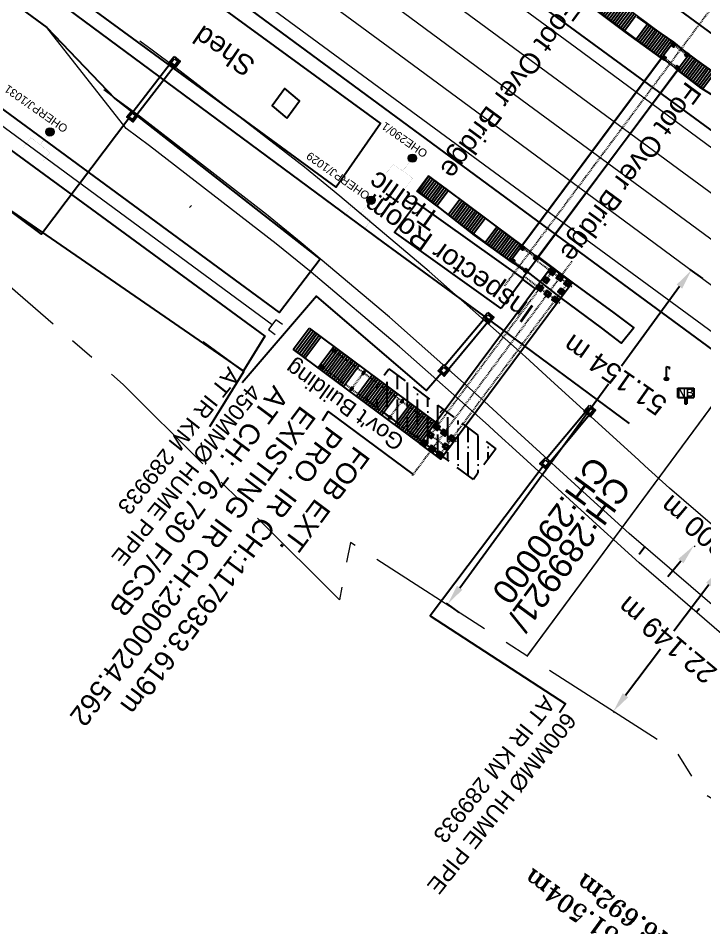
# Model space of a CAD drawing. Header units: metres. Extents: x 646303 to 662875, y 3366650 to 3378730.
# Drawn here: x 652823.1 to 652908, y 3373723.3 to 3373836 of the extents above; entities that cross this region are included whole.
import ezdxf
from ezdxf.enums import TextEntityAlignment as Align

# ---------------------------------------------------------------- set-up
doc = ezdxf.new("R2010")
doc.units = ezdxf.units.M
doc.header["$MEASUREMENT"] = 0
doc.header["$PDMODE"] = 3
doc.header["$PDSIZE"] = 0.5
for name, pattern in [('CENTER', [50.8, 31.75, -6.35, 6.35, -6.35]), ('DASHED', [0.75, 0.5, -0.25]), ('PHANTOM2', [1.25, 0.625, -0.125, 0.125, -0.125, 0.125, -0.125])]:
    doc.linetypes.add(name, pattern=pattern)
for name, color, linetype in [('AA_P_CEN_0.05', 2, 'CENTER'), ('AA_P_CON_0.30', 1, 'Continuous'), ('BASE PLATE', 1, 'Continuous'), ('col', 7, 'Continuous'), ('Dimension', 10, 'Continuous'), ('GOVT_BUILDING', 251, 'Continuous'), ('LAMP_POST', 7, 'Continuous'), ('LINK LINE', 190, 'Continuous'), ('MATCH LINE', 7, 'Continuous'), ('NAME_BOARD', 251, 'Continuous'), ('PLATFORM', 7, 'Continuous'), ('SHED', 252, 'Continuous'), ('STEPS', 7, 'Continuous'), ('TBM_PILLAR', 251, 'Continuous'), ('TOPO_TEXT', 251, 'Continuous')]:
    doc.layers.add(name, color=color, linetype=linetype)
for name, color, linetype, lineweight in [('AA_P_CON_0.25', 1, 'Continuous', 25), ('Existing Chainage', 7, 'Continuous', 0), ('Existing IR Track', 143, 'Continuous', 0), ('Existing Railway Boundary', 7, 'CENTER', 0), ('OHE MAST', 8, 'Continuous', 0), ('OHE MAST TEXT', 8, 'Continuous', 0), ('PROPOSED DFCC TOE SLOPES - Cut & Connection', 239, 'Continuous', 0), ("RAJPURA STN. SRJ's", 251, 'Continuous', 0), ('STEEL', 5, 'Continuous', 25)]:
    doc.layers.add(name, color=color, linetype=linetype, lineweight=lineweight)
doc.styles.add('NB', font='swissbo.ttf', dxfattribs={"height": 1.5})
doc.styles.add('ROMANT', font='romant__.ttf')
doc.styles.get("Standard").update_dxf_attribs({"font": 'arial.ttf'})
doc.styles.add('Style-Arial', font='arial.ttf')
doc.dimstyles.new('DIM', dxfattribs={"dimtxt": 2.5, "dimasz": 2.5, "dimexe": 0.18, "dimexo": 0.0625, "dimgap": 0.09, "dimtad": 0, "dimtih": 1, "dimtoh": 1, "dimdec": 3, "dimzin": 0, "dimdsep": 46, "dimtxsty": 'Standard', "dimcen": 0.09, "dimadec": 0, "dimazin": 0, "dimtfac": 1, "dimtdec": 3, "dimtofl": 0, "dimtmove": 0, "dimatfit": 3, "dimfxl": 1, "dimtolj": 1, "dimtzin": 0, "dimarcsym": 0})

# ---------------------------------------------------------------- blocks, each defined once
blk = doc.blocks.new('LP')
for points in [[(0, 0), (0, 1.5)], [(0.25, 1.35), (0.44, 1.35)]]:
    blk.add_lwpolyline(points)
for centre, radius, start, end in [((0.07, 0.99), 0.519, 57.6425, 97.3165), ((0.34, 1.33), 0.094, 11.7012, 168.0476)]:
    blk.add_arc(centre, radius, start, end)
blk.add_ellipse((0.35, 1.36), major_axis=(0.0017, 0.0438), ratio=0.461056, start_param=1.74022, end_param=4.575836)
at = {"extrusion": (0, 0, -1)}
blk.add_ellipse((0, 0.01), major_axis=(0.308, 0), ratio=0.400495, dxfattribs=at)
blk = doc.blocks.new('NB')
for p, q in [((-0.98, 0.82), (-0.98, 1.98)), ((-0.98, 1.98), (0.98, 1.98)), ((0.98, 1.98), (0.98, 0.82)), ((-0.98, 0.82), (0.98, 0.82)), ((-0.13, 0.82), (-0.13, 0)), ((-0.13, 0), (0.13, 0)), ((0.13, 0.82), (0.13, 0))]:
    blk.add_line(p, q)
at = {"style": 'NB', "width": 1.025371}
blk.add_text('NB', height=0.988, dxfattribs=at).set_placement((0, 1.4), align=Align.MIDDLE)
blk = doc.blocks.new('OHE MAST')
h = blk.add_hatch(color=256)
edge = h.paths.add_edge_path()
edge.add_arc((0, 0), 0.514, 0, 360)
at = {"const_width": 0.01, "flags": 128}
for points in [[(1.5, 3.5), (1.5, 2), (-1.5, 2), (-1.5, 3.5)], [(0, 2), (0, 0)]]:
    blk.add_lwpolyline(points, dxfattribs=at)
blk.add_circle((0, 0), 0.514)
blk = doc.blocks.new('*D7247')
at = {"layer": 'Defpoints', "color": 0, "transparency": 16777216}
for p in [(652910.04, 3373767.8), (652910.04, 3373767.8), (652896.72, 3373750.1)]:
    blk.add_point(p, dxfattribs=at)
at = {"layer": 'Dimension', "color": 0, "lineweight": -2, "transparency": 16777216}
for p, q in [((652910.09, 3373767.76), (652910.18, 3373767.69)), ((652908.54, 3373765.8), (652904.2, 3373760.05)), ((652898.22, 3373752.1), (652902.56, 3373757.86)), ((652896.77, 3373750.07), (652896.86, 3373750))]:
    blk.add_line(p, q, dxfattribs=at)
at = {"layer": 'Dimension', "color": 0, "transparency": 16777216}
for points in [[(652908.2, 3373766.05), (652908.87, 3373765.55), (652910.04, 3373767.8)], [(652897.89, 3373752.35), (652898.56, 3373751.85), (652896.72, 3373750.1)]]:
    blk.add_solid(points, dxfattribs=at)
at = {"layer": 'Dimension', "color": 0, "lineweight": 0, "transparency": 16777216, "insert": (652903.38, 3373758.95), "char_height": 2.5, "attachment_point": 5, "rotation": 140}
blk.add_mtext('\\A1;22.149 m', dxfattribs=at)
blk = doc.blocks.new('*D7305')
at = {"layer": 'Defpoints', "color": 0, "linetype": 'ByBlock', "ltscale": 0.5, "transparency": 16777216}
for p in [(652907.84, 3373803.66), (652876.23, 3373763.4), (652877.7, 3373762.33)]:
    blk.add_point(p, dxfattribs=at)
at = {"layer": 'Existing Railway Boundary', "color": 0, "linetype": 'ByBlock', "lineweight": -2, "ltscale": 0.5, "transparency": 16777216}
for p, q in [((652907.79, 3373803.7), (652906.23, 3373804.84)), ((652904.9, 3373802.71), (652897.73, 3373792.87)), ((652877.71, 3373765.42), (652896.12, 3373790.67)), ((652877.65, 3373762.37), (652876.09, 3373763.51))]:
    blk.add_line(p, q, dxfattribs=at)
at = {"layer": 'Existing Railway Boundary', "color": 0, "linetype": 'ByBlock', "ltscale": 0.5, "transparency": 16777216}
for points in [[(652904.56, 3373802.96), (652905.24, 3373802.47), (652906.37, 3373804.73)], [(652877.37, 3373765.67), (652878.04, 3373765.17), (652876.23, 3373763.4)]]:
    blk.add_solid(points, dxfattribs=at)
at = {"layer": 'Existing Railway Boundary', "color": 0, "linetype": 'ByBlock', "ltscale": 0.5, "transparency": 16777216, "insert": (652896.92, 3373791.77), "char_height": 2.5, "attachment_point": 5, "rotation": 145}
blk.add_mtext('\\A1;51.154 m', dxfattribs=at)
blk = doc.blocks.new('*D7037')
at = {"layer": 'Defpoints', "color": 0, "transparency": 16777216}
for p in [(652909.12, 3373773.54), (652906.68, 3373770.63), (652906.68, 3373770.63)]:
    blk.add_point(p, dxfattribs=at)
at = {"layer": 'Dimension', "color": 0, "lineweight": -2, "transparency": 16777216}
for p, q in [((652910.73, 3373775.46), (652912.33, 3373777.37)), ((652909.17, 3373773.5), (652909.26, 3373773.42)), ((652906.73, 3373770.59), (652906.82, 3373770.51)), ((652905.08, 3373768.71), (652903.47, 3373766.79))]:
    blk.add_line(p, q, dxfattribs=at)
at = {"layer": 'Dimension', "color": 0, "transparency": 16777216}
for points in [[(652910.41, 3373775.72), (652911.05, 3373775.19), (652909.12, 3373773.54)], [(652904.76, 3373768.98), (652905.4, 3373768.44), (652906.68, 3373770.63)]]:
    blk.add_solid(points, dxfattribs=at)
at = {"layer": 'Dimension', "color": 0, "lineweight": 0, "transparency": 16777216, "insert": (652907.9, 3373772.08), "char_height": 2.5, "attachment_point": 5, "rotation": 140}
blk.add_mtext('\\A1;3.800 m', dxfattribs=at)
blk = doc.blocks.new('A$C90a0e196')
at = {"layer": 'BASE PLATE'}
blk.add_lwpolyline([(300, 325), (-300, 325), (-300, -325), (300, -325)], close=True, dxfattribs=at)
at = {"layer": 'col', "color": 1, "ltscale": 1.5}
for points in [[(131, 179, 0.3731188), (116, 191), (-116, 191, 0.3731188), (-131, 179), (-142, 106, -0.3731188), (-149, 100), (-150, 100), (-150, 200), (150, 200), (150, 100), (149, 100, -0.3731188), (142, 106)], [(131, -179, -0.3731188), (116, -191), (-116, -191, -0.3731188), (-131, -179), (-142, -106, 0.3731188), (-149, -100), (-150, -100), (-150, -200), (150, -200), (150, -100), (149, -100, 0.3731188), (142, -106)]]:
    blk.add_lwpolyline(points, format="xyb", close=True, dxfattribs=at)
blk = doc.blocks.new('DFJ')
for p, q in [((378735, 3127196), (381135, 3127196)), ((412484, 3127756), (410084, 3127756)), ((412484, 3127456), (410084, 3127456)), ((412484, 3127156), (410084, 3127156)), ((378736, 3126856), (381136, 3126856)), ((378736, 3126556), (381136, 3126556)), ((378737, 3126256), (381137, 3126256)), ((378737, 3125956), (381137, 3125956)), ((412483, 3126556), (410083, 3126556)), ((412483, 3126256), (410083, 3126256)), ((412483, 3125956), (410083, 3125956)), ((412484, 3126856), (410084, 3126856)), ((378738, 3125656), (381138, 3125656)), ((378738, 3125356), (381138, 3125356)), ((378739, 3125056), (381139, 3125056)), ((412482, 3125656), (410082, 3125656)), ((412482, 3125356), (410082, 3125356)), ((412482, 3125056), (410082, 3125056)), ((378739, 3124756), (381139, 3124756)), ((378740, 3124456), (381140, 3124456)), ((378740, 3124156), (381140, 3124156)), ((412481, 3124456), (410081, 3124456)), ((412481, 3124156), (410081, 3124156)), ((412482, 3124756), (410082, 3124756)), ((378735, 3122356), (381135, 3122356)), ((378736, 3122056), (381136, 3122056)), ((378736, 3121756), (381136, 3121756)), ((378737, 3121456), (381137, 3121456)), ((412479, 3122056), (410079, 3122056)), ((412479, 3121756), (410079, 3121756)), ((412479, 3121456), (410079, 3121456)), ((412480, 3122356), (410080, 3122356)), ((378737, 3121156), (381137, 3121156)), ((378738, 3120856), (381138, 3120856)), ((378738, 3120556), (381138, 3120556)), ((412478, 3120856), (410078, 3120856)), ((412478, 3120556), (410078, 3120556)), ((412479, 3121156), (410079, 3121156)), ((378739, 3120256), (381139, 3120256)), ((378739, 3119956), (381139, 3119956)), ((378740, 3119656), (381140, 3119656)), ((378740, 3119356), (381140, 3119356)), ((412477, 3119656), (410077, 3119656)), ((412477, 3119356), (410077, 3119356)), ((412478, 3120256), (410078, 3120256)), ((412478, 3119956), (410078, 3119956)), ((378741, 3119056), (381141, 3119056)), ((378741, 3118756), (381141, 3118756)), ((378742, 3118456), (381142, 3118456)), ((412476, 3118756), (410076, 3118756)), ((412476, 3118456), (410076, 3118456)), ((412477, 3119056), (410077, 3119056)), ((378727, 3116656), (381127, 3116656)), ((378727, 3116356), (381127, 3116356)), ((378728, 3116056), (381128, 3116056)), ((412474, 3116356), (410074, 3116356)), ((412474, 3116056), (410074, 3116056)), ((412475, 3116656), (410075, 3116656)), ((378728, 3115756), (381128, 3115756)), ((378729, 3115456), (381129, 3115456)), ((378729, 3115156), (381129, 3115156)), ((378730, 3114856), (381130, 3114856)), ((412473, 3115156), (410073, 3115156)), ((412473, 3114856), (410073, 3114856)), ((412474, 3115756), (410074, 3115756)), ((412474, 3115456), (410074, 3115456)), ((378730, 3114556), (381130, 3114556)), ((378731, 3114256), (381131, 3114256)), ((378731, 3113956), (381131, 3113956)), ((378732, 3113656), (381132, 3113656)), ((412472, 3113956), (410072, 3113956)), ((412472, 3113656), (410072, 3113656)), ((412473, 3114556), (410073, 3114556)), ((412473, 3114256), (410073, 3114256)), ((378732, 3113356), (381132, 3113356)), ((378733, 3113056), (381133, 3113056)), ((412471, 3112756), (378735, 3112756)), ((412472, 3113356), (410072, 3113356)), ((412472, 3113056), (410072, 3113056)), ((412470, 3110286), (378737, 3110286)), ((412470, 3109986), (410070, 3109986)), ((412470, 3109686), (410070, 3109686)), ((412470, 3109386), (410070, 3109386)), ((412470, 3109086), (410070, 3109086)), ((412470, 3108786), (410070, 3108786)), ((412470, 3108486), (410070, 3108486)), ((412470, 3108186), (410070, 3108186)), ((412470, 3107886), (410070, 3107886)), ((412470, 3107586), (410070, 3107586)), ((412470, 3107286), (410070, 3107286)), ((412470, 3106986), (410070, 3106986)), ((412470, 3106686), (410070, 3106686)), ((412470, 3106386), (410070, 3106386)), ((412470, 3104586), (410070, 3104586)), ((412470, 3104286), (410070, 3104286)), ((412470, 3103986), (410070, 3103986)), ((412470, 3103686), (410070, 3103686)), ((412470, 3103386), (410070, 3103386)), ((412470, 3103086), (410070, 3103086)), ((412470, 3102786), (410070, 3102786)), ((412470, 3102486), (410070, 3102486)), ((412470, 3102186), (410070, 3102186)), ((412470, 3101886), (410070, 3101886)), ((412470, 3101586), (410070, 3101586)), ((412470, 3101286), (410070, 3101286)), ((412470, 3100986), (410070, 3100986)), ((412470, 3100686), (410070, 3100686)), ((412471, 3098886), (410071, 3098886)), ((412471, 3098586), (410071, 3098586)), ((412471, 3098286), (410071, 3098286)), ((412471, 3097986), (410071, 3097986)), ((412471, 3097686), (410071, 3097686)), ((412471, 3097386), (410071, 3097386)), ((412471, 3097086), (410071, 3097086)), ((412471, 3096786), (410071, 3096786)), ((412471, 3096486), (410071, 3096486)), ((412471, 3096186), (410071, 3096186)), ((412471, 3095886), (410071, 3095886)), ((412471, 3095596), (410071, 3095596))]:
    blk.add_line(p, q)
at = {"layer": 'AA_P_CEN_0.05', "color": 0, "ltscale": 1.5}
blk.add_line((429542, 3111521), (375772, 3111521), dxfattribs=at)
at = {"layer": 'AA_P_CEN_0.05', "ltscale": 1.5}
for p, q in [((378233, 3110271), (378233, 3104734)), ((380733, 3110286), (380733, 3104749)), ((354303, 3108727), (354303, 3104730)), ((355553, 3108619), (355553, 3105146)), ((356803, 3108730), (356803, 3104734)), ((383241, 3106646), (350209, 3106646))]:
    blk.add_line(p, q, dxfattribs=at)
at = {"layer": 'AA_P_CEN_0.05', "ltscale": 0.5}
for points in [[(354303, 3123971), (354303, 3105021)], [(356803, 3123971), (356803, 3105021)]]:
    blk.add_lwpolyline(points, dxfattribs=at)
at = {"layer": 'AA_P_CEN_0.05', "ltscale": 0.225}
for points, elevation in [([(353903, 3123646), (357203, 3123646)], -451343), ([(353903, 3119071), (357203, 3119071)], -64908), ([(353903, 3113171), (357203, 3113171)], -64908)]:
    blk.add_lwpolyline(points, dxfattribs=dict(at, elevation=elevation))
at = {"layer": 'AA_P_CEN_0.05', "color": 0, "ltscale": 1.5}
for points in [[(378937, 3110061), (378937, 3113031)], [(380937, 3110061), (380937, 3113031)], [(410267, 3110061), (410267, 3113031)], [(412267, 3110061), (412267, 3113031)]]:
    blk.add_lwpolyline(points, dxfattribs=at)
at = {"layer": 'AA_P_CEN_0.05', "ltscale": 1.5}
for points in [[(381133, 3107846), (353903, 3107846)], [(381133, 3105446), (353903, 3105446)]]:
    blk.add_lwpolyline(points, dxfattribs=at)
at = {"layer": 'AA_P_CON_0.25', "color": 1}
for p, q in [((377833, 3108271, 78073), (377833, 3110271, 78073)), ((381133, 3108271, 78073), (381133, 3110271, 78073))]:
    blk.add_line(p, q, dxfattribs=at)
at = {"layer": 'AA_P_CON_0.30'}
for p, q in [((353903, 3127771, -64908), (357203, 3127771, -64908)), ((381133, 3105021), (381133, 3108271))]:
    blk.add_line(p, q, dxfattribs=at)
for points in [[(353903, 3127771), (353903, 3108271)], [(357203, 3127771), (357203, 3108271)], [(353903, 3118071), (357203, 3118071)], [(353903, 3117771), (357203, 3117771)], [(353903, 3117471), (357203, 3117471)], [(353903, 3117171), (357203, 3117171)], [(353903, 3117171), (357203, 3117171)], [(353903, 3116871), (357203, 3116871)], [(353903, 3116571), (357203, 3116571)], [(353903, 3116271), (357203, 3116271)], [(353903, 3115971), (357203, 3115971)], [(353903, 3115671), (357203, 3115671)], [(353903, 3115371), (357203, 3115371)], [(353903, 3115371), (357203, 3115371)], [(353903, 3115071), (357203, 3115071)], [(353903, 3114771), (357203, 3114771)], [(353903, 3114471), (357203, 3114471)], [(353903, 3114171), (357203, 3114171)], [(353903, 3112171), (357203, 3112171)], [(353903, 3111871), (357203, 3111871)], [(353903, 3111571), (357203, 3111571)], [(353903, 3111271), (357203, 3111271)], [(353903, 3110971), (357203, 3110971)], [(353903, 3110671), (357203, 3110671)], [(353903, 3110671), (357203, 3110671)], [(353903, 3110371), (357203, 3110371)], [(381133, 3110271), (377833, 3110271)], [(353903, 3110071), (357203, 3110071)], [(353903, 3110071), (357203, 3110071)], [(353903, 3109771), (357203, 3109771)], [(353903, 3109471), (357203, 3109471)], [(353903, 3109171), (357203, 3109171)], [(353903, 3108871), (357203, 3108871)], [(353903, 3108571), (357203, 3108571)], [(381133, 3105021), (353903, 3105021), (353903, 3108271), (381133, 3108271)]]:
    blk.add_lwpolyline(points, dxfattribs=at)
at = {"layer": 'AA_P_CON_0.30', "elevation": -64908}
for points in [[(353903, 3127471), (357203, 3127471)], [(353903, 3127171), (357203, 3127171)], [(353903, 3126871), (357203, 3126871)], [(353903, 3126571), (357203, 3126571)], [(353903, 3126271), (357203, 3126271)], [(353903, 3125971), (357203, 3125971)], [(353903, 3123971), (357203, 3123971)], [(353903, 3123671), (357203, 3123671)], [(353903, 3123371), (357203, 3123371)], [(353903, 3123371), (357203, 3123371)], [(353903, 3123071), (357203, 3123071)], [(353903, 3122771), (357203, 3122771)], [(353903, 3122471), (357203, 3122471)], [(353903, 3122171), (357203, 3122171)], [(353903, 3121871), (357203, 3121871)], [(353903, 3121571), (357203, 3121571)], [(353903, 3121571), (357203, 3121571)], [(353903, 3121271), (357203, 3121271)], [(353903, 3120971), (357203, 3120971)], [(353903, 3120671), (357203, 3120671)], [(353903, 3120371), (357203, 3120371)], [(353903, 3120071), (357203, 3120071)], [(353903, 3120071), (357203, 3120071)]]:
    blk.add_lwpolyline(points, dxfattribs=at)
at = {"layer": 'AA_P_CON_0.30', "elevation": -386435}
for points in [[(354128, 3123546), (354478, 3123546), (354478, 3123746), (354128, 3123746)], [(356628, 3123546), (356978, 3123546), (356978, 3123746), (356628, 3123746)]]:
    blk.add_lwpolyline(points, close=True, dxfattribs=at)
at = {"layer": 'AA_P_CON_0.30'}
for points in [[(354128, 3118971), (354478, 3118971), (354478, 3119171), (354128, 3119171)], [(356978, 3118971), (356628, 3118971), (356628, 3119171), (356978, 3119171)], [(354128, 3113071), (354478, 3113071), (354478, 3113271), (354128, 3113271)], [(356978, 3113071), (356628, 3113071), (356628, 3113271), (356978, 3113271)]]:
    blk.add_lwpolyline(points, close=True, dxfattribs=at)
at = {"layer": 'AA_P_CON_0.30', "color": 0}
for points in [[(378871, 3112406), (379011, 3112406), (379011, 3112407, 0.3699391), (379005, 3112413), (378956, 3112421, -0.3699391), (378945, 3112435), (378945, 3112676, -0.3699391), (378956, 3112690), (379005, 3112698, 0.3699391), (379011, 3112705), (379011, 3112706), (378871, 3112706), (378871, 3112705, 0.3699391), (378877, 3112698), (378925, 3112690, -0.3699391), (378937, 3112676), (378937, 3112435, -0.3699391), (378925, 3112421), (378877, 3112413, 0.3699391), (378871, 3112407)], [(381003, 3112406), (380863, 3112406), (380863, 3112407, -0.3699391), (380869, 3112413), (380918, 3112421, 0.3699391), (380929, 3112435), (380929, 3112676, 0.3699391), (380918, 3112690), (380869, 3112698, -0.3699391), (380863, 3112705), (380863, 3112706), (381003, 3112706), (381003, 3112705, -0.3699391), (380997, 3112698), (380949, 3112690, 0.3699391), (380937, 3112676), (380937, 3112435, 0.3699391), (380949, 3112421), (380997, 3112413, -0.3699391), (381003, 3112407)], [(410201, 3112406), (410341, 3112406), (410341, 3112407, 0.3699391), (410335, 3112413), (410287, 3112421, -0.3699391), (410275, 3112435), (410275, 3112676, -0.3699391), (410287, 3112690), (410335, 3112698, 0.3699391), (410341, 3112705), (410341, 3112706), (410201, 3112706), (410201, 3112705, 0.3699391), (410207, 3112698), (410256, 3112690, -0.3699391), (410267, 3112676), (410267, 3112435, -0.3699391), (410256, 3112421), (410207, 3112413, 0.3699391), (410201, 3112407)], [(412334, 3112406), (412194, 3112406), (412194, 3112407, -0.3699391), (412200, 3112413), (412248, 3112421, 0.3699391), (412260, 3112435), (412260, 3112676, 0.3699391), (412248, 3112690), (412200, 3112698, -0.3699391), (412194, 3112705), (412194, 3112706), (412334, 3112706), (412334, 3112705, -0.3699391), (412328, 3112698), (412279, 3112690, 0.3699391), (412267, 3112676), (412267, 3112435, 0.3699391), (412279, 3112421), (412328, 3112413, -0.3699391), (412334, 3112407)], [(378867, 3110636), (379007, 3110636), (379007, 3110635, -0.3699391), (379001, 3110628), (378953, 3110620, 0.3699391), (378941, 3110606), (378941, 3110365, 0.3699391), (378953, 3110351), (379001, 3110343, -0.3699391), (379007, 3110337), (379007, 3110336), (378867, 3110336), (378867, 3110337, -0.3699391), (378873, 3110343), (378921, 3110351, 0.3699391), (378933, 3110365), (378933, 3110606, 0.3699391), (378921, 3110620), (378873, 3110628, -0.3699391), (378867, 3110635)], [(381007, 3110636), (380867, 3110636), (380867, 3110635, 0.3699391), (380873, 3110628), (380921, 3110620, -0.3699391), (380933, 3110606), (380933, 3110365, -0.3699391), (380921, 3110351), (380873, 3110343, 0.3699391), (380867, 3110337), (380867, 3110336), (381007, 3110336), (381007, 3110337, 0.3699391), (381001, 3110343), (380953, 3110351, -0.3699391), (380941, 3110365), (380941, 3110606, -0.3699391), (380953, 3110620), (381001, 3110628, 0.3699391), (381007, 3110635)], [(410197, 3110636), (410337, 3110636), (410337, 3110635, -0.3699391), (410332, 3110628), (410283, 3110620, 0.3699391), (410271, 3110606), (410271, 3110365, 0.3699391), (410283, 3110351), (410332, 3110343, -0.3699391), (410337, 3110337), (410337, 3110336), (410197, 3110336), (410197, 3110337, -0.3699391), (410203, 3110343), (410252, 3110351, 0.3699391), (410264, 3110365), (410264, 3110606, 0.3699391), (410252, 3110620), (410203, 3110628, -0.3699391), (410197, 3110635)], [(412337, 3110636), (412197, 3110636), (412197, 3110635, 0.3699391), (412203, 3110628), (412252, 3110620, -0.3699391), (412264, 3110606), (412264, 3110365, -0.3699391), (412252, 3110351), (412203, 3110343, 0.3699391), (412197, 3110337), (412197, 3110336), (412337, 3110336), (412337, 3110337, 0.3699391), (412332, 3110343), (412283, 3110351, -0.3699391), (412271, 3110365), (412271, 3110606, -0.3699391), (412283, 3110620), (412332, 3110628, 0.3699391), (412337, 3110635)]]:
    blk.add_lwpolyline(points, format="xyb", close=True, dxfattribs=at)
at = {"layer": 'Existing IR Track', "color": 0, "linetype": 'ByBlock'}
for points in [[(378735, 3112756), (378735, 3127196)], [(381133, 3112756), (381135, 3127196)], [(410071, 3095596), (410070, 3110929), (410084, 3127756)], [(412471, 3095596), (412470, 3110929), (412484, 3127756)], [(378737, 3110286), (378737, 3110506), (378735, 3112756)], [(381137, 3110286), (381137, 3110508), (381133, 3112756)]]:
    blk.add_lwpolyline(points, dxfattribs=at)
at = {"layer": 'STEEL', "color": 0}
for points in [[(379141, 3112756), (378741, 3112756), (378741, 3112356), (379141, 3112356)], [(380733, 3112756), (381133, 3112756), (381133, 3112356), (380733, 3112356)], [(410471, 3112756), (410071, 3112756), (410071, 3112356), (410471, 3112356)], [(412064, 3112756), (412464, 3112756), (412464, 3112356), (412064, 3112356)], [(379137, 3110686), (378737, 3110686), (378737, 3110286), (379137, 3110286)], [(380737, 3110686), (381137, 3110686), (381137, 3110286), (380737, 3110286)], [(410467, 3110686), (410067, 3110686), (410067, 3110286), (410467, 3110286)], [(412067, 3110686), (412467, 3110686), (412467, 3110286), (412067, 3110286)]]:
    blk.add_lwpolyline(points, close=True, dxfattribs=at)
at = {"color": 4}
for p in [(354303, 3107846), (355553, 3107846), (356803, 3107846), (378233, 3107846, 0), (379483, 3107846, 0), (380733, 3107846, 0), (354303, 3106646), (356803, 3106646), (378233, 3106646, 0), (380733, 3106646, 0), (354303, 3105446), (355553, 3105446), (356803, 3105446), (378233, 3105446, 0), (379483, 3105446, 0), (380733, 3105446, 0)]:
    blk.add_blockref('A$C90a0e196', p, dxfattribs=at)
blk = doc.blocks.new('hUME')
at = {"color": 5, "elevation": 267.6}
blk.add_lwpolyline([(653122.55, 3373621.78), (653123.32, 3373621.23), (653122.75, 3373620.41), (653121.94, 3373621), (653122.54, 3373621.78)], dxfattribs=at)
blk.add_lwpolyline([(653122.59, 3373621.51), (653123.04, 3373621.19), (653122.7, 3373620.69), (653122.22, 3373621.04)], close=True, dxfattribs=at)
at = {"color": 5}
for points in [[(653117.79, 3373614.74), (653122.11, 3373620.93)], [(653118.28, 3373614.39), (653122.6, 3373620.59)], [(653117.65, 3373614.84), (653118.42, 3373614.29), (653117.85, 3373613.47), (653117.04, 3373614.05), (653117.64, 3373614.83)]]:
    blk.add_lwpolyline(points, dxfattribs=at)
blk.add_lwpolyline([(653117.69, 3373614.57), (653118.14, 3373614.24), (653117.8, 3373613.75), (653117.32, 3373614.09)], close=True, dxfattribs=at)

msp = doc.modelspace()

# ---------------------------------------------------------------- hatches: boundary and pattern name
at = {"layer": 'TBM_PILLAR', "linetype": 'DASHED'}
h = msp.add_hatch(dxfattribs=at)
h.set_pattern_fill('ANSI36', color=88, scale=10, angle=45)
h.set_pattern_definition([(90, (0, 0), (-1.25, 2.1875), [3.125, -0.625, 0, -0.625])])
h.paths.add_polyline_path([(652882.184, 3373782.64), (652879.4, 3373778.832), (652866.1039, 3373788.7785), (652868.962, 3373792.531)])

# ---------------------------------------------------------------- linework, layer by layer
at = {"color": 5}
msp.add_lwpolyline([(652875.4199, 3373791.947), (652873.6015, 3373789.8279), (652859.9746, 3373801.5218), (652850.8011, 3373790.7823)], dxfattribs=at)
for points in [[(652836.7536, 3373823.5363, 0), (652825.9635, 3373809.1989, -114.811), (652820.0765, 3373813.5722, -114.811), (652818.7999, 3373811.8537, -114.811)], [(652888.0269, 3373780.4748, 0), (652874.052, 3373761.9606, -148.4191), (652890.7921, 3373751.0525, -148.4191), (652890.0552, 3373749.9216, -148.4191)]]:
    msp.add_polyline3d(points, dxfattribs=at)
at = {"layer": 'Existing IR Track', "flags": 128}
for points in [[(652444.5931, 3374103.5762), (652444.5932, 3374103.5762), (652457.1965, 3374096.4164), (652465.901, 3374090.7791), (652469.4627, 3374088.4378), (652487.6186, 3374075.2993), (652513.0694, 3374056.4247), (652515.8812, 3374054.3708), (652547.5371, 3374030.5975), (652564.4139, 3374015.199), (652564.4361, 3374015.1805), (652576.046, 3374004.307), (652587.1875, 3373995.2527), (652600.4391, 3373985.2315), (652626.3106, 3373966.0447), (652655.8077, 3373944.1006), (652656.4188, 3373943.5948), (652685.1992, 3373922.3619), (652706.8984, 3373906.3525), (652741.5422, 3373880.8665), (652792.5819, 3373843.6208), (652818.3171, 3373824.635), (652854.5097, 3373798.0049)], [(653150.8967, 3373618.7451), (653124.3648, 3373638.158), (653088.091, 3373664.889), (653052.5048, 3373691.1437), (653021.0346, 3373714.3765), (652988.1136, 3373738.659), (652952.7205, 3373764.7408), (652912.8499, 3373794.2057), (652881.4043, 3373817.31), (652850.5782, 3373839.9979), (652815.81, 3373865.6463), (652785.1919, 3373888.2845), (652753.7133, 3373911.4717), (652720.2865, 3373936.0479), (652700.5729, 3373950.583), (652688.0284, 3373959.8103), (652677.4201, 3373967.6447), (652661.1815, 3373979.5816), (652643.2361, 3373992.7955), (652628.4274, 3374003.737)], [(653135.9219, 3373652.7543), (653117.1724, 3373666.5456), (653081.2038, 3373693.0024), (653047.7357, 3373717.6201), (653030.0984, 3373730.5933), (653015.4925, 3373741.3414), (652997.404, 3373754.6522), (652981.2511, 3373766.5497), (652962.9593, 3373780.0226), (652943.5973, 3373794.28), (652923.905, 3373808.7805), (652908.1175, 3373820.4499), (652892.003, 3373832.3608), (652876.9771, 3373843.4357), (652858.9245, 3373856.7413), (652844.1672, 3373867.6389), (652826.8673, 3373880.4142), (652811.28, 3373891.9347)], [(652808.5586, 3373888.255), (652824.0478, 3373876.8364), (652841.4696, 3373863.9903), (652856.2532, 3373853.0893), (652874.2787, 3373839.7854), (652889.1839, 3373828.7843), (652905.4351, 3373816.8222), (652921.0614, 3373805.3201), (652940.9195, 3373790.6559), (652960.2688, 3373776.3674), (652978.5385, 3373762.8814), (652994.7899, 3373750.8853), (653012.7619, 3373737.6453), (653027.2504, 3373726.9717), (653044.9872, 3373713.8992), (653078.4328, 3373689.2511), (653095.5978, 3373676.6021), (653114.3889, 3373662.778), (653132.956, 3373649.093)], [(652821.2125, 3373873.2335), (652838.7376, 3373860.3047), (652853.6449, 3373849.3073), (652871.5361, 3373836.0837), (652886.231, 3373825.2225), (652902.6861, 3373813.1154), (652918.3143, 3373801.6168), (652938.167, 3373786.9423), (652957.7989, 3373772.4305), (652975.7786, 3373759.1557), (652993.9181, 3373745.7628), (653010.0019, 3373733.9256), (653026.3209, 3373721.9154), (653042.2237, 3373710.1702), (653058.3068, 3373698.2919), (653075.6422, 3373685.4862), (653093.3343, 3373672.417), (653111.5589, 3373658.9601), (653130.0925, 3373645.275)], [(652818.6998, 3373869.4947), (652836.047, 3373856.6678), (652853.5109, 3373843.7546), (652868.8491, 3373832.4489), (652884.3596, 3373821.0161), (652899.9869, 3373809.4659), (652915.6899, 3373797.8596), (652935.4594, 3373783.28), (652955.226, 3373768.7026), (652973.0824, 3373755.511), (652990.9668, 3373742.2987), (653007.2986, 3373730.2648), (653023.685, 3373718.1906), (653039.5114, 3373706.5041), (653055.4056, 3373694.7677), (653072.9272, 3373681.8171), (653090.5717, 3373668.7758), (653108.856, 3373655.3032), (653127.204, 3373641.7838)], [(652855.772, 3373798.0075), (652854.9508, 3373798.6081), (652854.0685, 3373797.4018), (652854.8897, 3373796.8012)]]:
    msp.add_lwpolyline(points, dxfattribs=at)
at = {"layer": 'Existing Railway Boundary', "ltscale": 0.5, "flags": 128}
msp.add_lwpolyline([(654002.209, 3372947.3374), (653941.6142, 3372995.8875), (653885.0948, 3373041.1722), (653849.3973, 3373069.6171), (653743.2122, 3373149.4146), (653618.3148, 3373244.7252), (653580.9535, 3373273.9706), (653528.5753, 3373314.5086), (653337.2875, 3373455.6537), (653241.7142, 3373522.5487), (653184.8817, 3373562.8841), (653178.3209, 3373554.058), (653007.7255, 3373673.7874), (652924.822, 3373729.8796), (652907.72, 3373740.0209), (652904.5642, 3373745.0641), (652864.1809, 3373771.0185), (652862.8289, 3373763.9282), (652836.0798, 3373790.575), (652793.9064, 3373826.9777), (652786.3399, 3373815.8276), (652694.4321, 3373883.0097), (652615.3514, 3373944.3753), (652559.0758, 3373987.3078), (652463.6034, 3374028.6205), (652316.9711, 3374087.5745), (652144.3796, 3374095.1872)], dxfattribs=at)
at = {"layer": 'GOVT_BUILDING', "linetype": 'Continuous'}
msp.add_polyline3d([(652882.853, 3373800.021, 271.802), (652869.633, 3373809.437, 271.931), (652872.349, 3373813.097, 271.983), (652885.5694, 3373803.6807, 271.983)], close=True, dxfattribs=at)
at = {"layer": 'LINK LINE', "linetype": 'Continuous', "lineweight": 0, "elevation": 267.5722, "flags": 128}
for points in [[(652900.5777, 3373770.5104), (652899.868, 3373769.5926)], [(652900.6221, 3373770.4762), (652899.9192, 3373769.5535)]]:
    msp.add_lwpolyline(points, dxfattribs=at)
at = {"layer": 'LINK LINE', "linetype": 'Continuous', "lineweight": 0, "flags": 128}
for points in [[(652907.3233, 3373762.8693), (652906.9789, 3373762.4173)], [(652907.3679, 3373762.8354), (652907.0266, 3373762.3812)]]:
    msp.add_lwpolyline(points, dxfattribs=at)
at = {"layer": 'LINK LINE', "linetype": 'Continuous', "lineweight": 0}
for points in [[(652988.5324, 3373702.0931, 0.0756), (652980.0147, 3373708.0335, 0.0738), (652976.2436, 3373710.6635, 0.0718), (652964.6495, 3373718.7494, 0.0645), (652963.6101, 3373719.4743, 0.0639), (652948.245, 3373730.1901, 0.0543), (652947.1987, 3373730.9218, 0.0536), (652930.9361, 3373742.817, 0.0433), (652921.8378, 3373749.9218, 0.0374), (652915.1623, 3373755.3531, 0.0331), (652899.9023, 3373768.5099, 0.0228), (652896.7777, 3373771.3384, 0.0206), (652896.0326, 3373772.0187, 0.0201), (652885.0964, 3373782.0021, 0.0125), (652882.0069, 3373784.8225, 0.0104), (652881.2617, 3373785.5028, 0.0098), (652870.2684, 3373795.2727, 0.0022), (652859.3344, 3373804.4867, -0.0052), (652855.0144, 3373807.9961, -0.008), (652839.3119, 3373820.1616, -0.0183), (652836.4391, 3373822.2911, -0.0202), (652826.629, 3373834.814, 0)], [(652991.5991, 3373711.8868, 267.6237), (652983.0813, 3373717.8272, 267.6219), (652979.3103, 3373720.4572, 267.6199), (652967.7162, 3373728.543, 267.6126), (652966.6768, 3373729.2679, 267.612), (652951.3116, 3373739.9838, 267.6023), (652950.2809, 3373740.7046, 267.6017), (652934.2605, 3373752.4227, 267.5914), (652925.2976, 3373759.4217, 267.5855), (652918.7214, 3373764.7721, 267.5811), (652903.6887, 3373777.7331, 267.5709), (652900.6106, 3373780.5194, 267.5687), (652899.8655, 3373781.1997, 267.5682), (652888.9293, 3373791.1832, 267.5606), (652885.8398, 3373794.0035, 267.5584), (652885.0946, 3373794.6838, 267.5579), (652873.9518, 3373804.5867, 267.5503), (652862.869, 3373813.926, 267.5429), (652858.4902, 3373817.4832, 267.54), (652842.574, 3373829.8142, 267.5298), (652839.6622, 3373831.9727, 267.5279), (652838.1262, 3373833.1035, 267.5269)], [(652987.3088, 3373705.7351, 267.6237), (652978.7911, 3373711.6755, 267.6219), (652975.02, 3373714.3055, 267.6199), (652963.4259, 3373722.3913, 267.6126), (652962.3865, 3373723.1162, 267.612), (652947.0213, 3373733.8321, 267.6023), (652945.9751, 3373734.5637, 267.6017), (652929.7125, 3373746.459, 267.5914), (652920.6142, 3373753.5638, 267.5855), (652913.9386, 3373758.995, 267.5811), (652898.6787, 3373772.1519, 267.5709), (652895.5541, 3373774.9803, 267.5687), (652894.8089, 3373775.6606, 267.5682), (652883.8728, 3373785.6441, 267.5606), (652880.7832, 3373788.4645, 267.5584), (652880.038, 3373789.1447, 267.5579), (652869.0448, 3373798.9147, 267.5503), (652858.1108, 3373808.1287, 267.5429), (652853.7908, 3373811.638, 267.54), (652838.0882, 3373823.8036, 267.5298), (652835.2155, 3373825.9331, 267.5279), (652833.6795, 3373827.0639, 267.5269)]]:
    msp.add_polyline3d(points, dxfattribs=at)
at = {"layer": 'MATCH LINE', "linetype": 'PHANTOM2', "ltscale": 15, "const_width": 0.2}
msp.add_lwpolyline([(652951.2702, 3373845.2716), (652886.056, 3373756.9593)], dxfattribs=at)
at = {"layer": 'PLATFORM', "color": 7, "linetype": 'ByBlock', "ltscale": 5}
for points in [[(652835.0191, 3373826.0169), (652860.4655, 3373806.1198), (652855.396, 3373799.518), (652819.229, 3373826.095), (652793.83, 3373844.713), (652756.423, 3373872.298), (652746.962, 3373879.209), (652707.956, 3373907.951), (652686.407, 3373923.87), (652657.369, 3373945.405), (652627.381, 3373967.319), (652600.901, 3373987.07), (652611.226, 3374004.376), (652632.731, 3373989.789), (652668.843, 3373959.413), (652670.861, 3373957.692), (652698.507, 3373931.656), (652755.506, 3373887.323), (652757.762, 3373885.527), (652797.162, 3373856.415), (652826.629, 3373834.814), (652835.0191, 3373826.0169)], [(652846.8063, 3373785.3922), (652851.012, 3373792.198), (652845.95, 3373795.891)]]:
    msp.add_lwpolyline(points, dxfattribs=at)
msp.add_lwpolyline([(652625.165, 3373964.56), (652654.59, 3373942.711), (652655.393, 3373942.058), (652684.489, 3373921.251), (652705.803, 3373904.926), (652740.493, 3373879.708), (652758.259, 3373866.576), (652791.578, 3373842.216), (652817.313, 3373823.155), (652853.608, 3373796.594), (652850.973, 3373792.279), (652813.762, 3373817.924), (652785.642, 3373835.895), (652778.714, 3373838.264), (652771.33, 3373829.164), (652767.126, 3373831.731), (652748.047, 3373845.656), (652734.093, 3373855.857), (652728.652, 3373859.883), (652692.309, 3373887.904), (652675.661, 3373903.957), (652647.374, 3373932.764), (652645.477, 3373934.818), (652621.488, 3373959.219)], close=True, dxfattribs=at)
at = {"layer": 'PLATFORM', "color": 88, "linetype": 'DASHED', "ltscale": 5}
msp.add_lwpolyline([(652882.184, 3373782.64), (652879.4, 3373778.832), (652866.1039, 3373788.7785), (652868.962, 3373792.531)], close=True, dxfattribs=at)
at = {"layer": 'PLATFORM', "linetype": 'Continuous'}
for points in [[(652669.243, 3374004.067, 269.575), (652689.213, 3373989.595, 269.652), (652701.278, 3373980.4997, 269.525), (652702.5316, 3373982.141, 269.525), (652715.964, 3373972.254, 269.688), (652714.877, 3373970.319, 269.503), (652714.877, 3373970.319, 269.503), (652712.036, 3373967.475, 269.076), (652716.901, 3373963.938, 269.643), (652763.215, 3373929.705, 269.661), (652799.634, 3373902.66, 269.667), (652884.63, 3373839.819, 269.643), (652931.86, 3373805.204, 269.529), (652979.135, 3373770.293, 269.511), (653028.214, 3373734.174, 269.551), (653069.051, 3373703.964, 269.553), (653096.933, 3373683.524, 269.558), (653101.589, 3373680.073, 268.752), (653104.004, 3373683.171, 269.078), (653108.457, 3373680.268, 269.511), (653113.801, 3373675.867, 268.858)], [(653113.29, 3373675.142, 268.878), (653113.801, 3373675.867, 268.858), (653115.666, 3373677.901, 268.873), (653116.492, 3373679.074, 268.871), (653111.237, 3373683.575, 269.527), (653102.705, 3373690.716, 269.503), (653074.593, 3373712.055, 269.536), (653034.011, 3373741.861, 269.534), (652986.021, 3373777.355, 269.532), (652946.277, 3373806.659, 269.53), (652892.624, 3373846.04, 269.63), (652804.761, 3373910.9, 269.693), (652764.959, 3373940.443, 269.69), (652717.976, 3373975.248, 269.631), (652692.682, 3373993.91, 269.605)], [(652787.281, 3373867.995, 269.725), (652708.632, 3373927.338, 269.766), (652692.95, 3373941.469, 269.686), (652678.59, 3373955.058, 269.695), (652674.622, 3373959.05, 269.053), (652678.341, 3373964.85, 269.039), (652683.99, 3373960.684, 269.712), (652699.484, 3373949.247, 269.724), (652715.759, 3373937.292, 269.727), (652795.422, 3373878.576, 269.773), (652833.403, 3373850.6, 269.735), (652875.739, 3373819.35, 269.687), (652897.194, 3373803.553, 269.639), (652919.463, 3373787.155, 269.636), (652994.236, 3373731.977, 269.692), (652991.521, 3373728.951, 269.642)], [(652898.742, 3373785.771, 269.678), (652881.757, 3373798.293, 269.618), (652868.259, 3373808.229, 269.668), (652825.091, 3373840.196, 269.684), (652787.281, 3373867.995, 269.725)]]:
    msp.add_polyline3d(points, dxfattribs=at)
at = {"layer": 'PROPOSED DFCC TOE SLOPES - Cut & Connection', "linetype": 'Continuous', "lineweight": 0, "flags": 128}
for points in [[(652844.5213, 3373812.7736), (652844.2928, 3373812.4894)], [(652875.6084, 3373787.5212), (652875.2445, 3373787.063)]]:
    msp.add_lwpolyline(points, dxfattribs=at)
at = {"layer": 'SHED', "linetype": 'Continuous'}
for points in [[(652836.636, 3373845.792, 272.797), (652867.892, 3373822.901, 269.747), (652862.436, 3373815.012, 272.83), (652831.0833, 3373837.9738, 272.83)], [(652856.33, 3373823.578, 271.628), (652857.906, 3373825.71, 271.471), (652856.09, 3373827.229, 271.98), (652854.5112, 3373825.0933, 271.98)]]:
    msp.add_polyline3d(points, close=True, dxfattribs=at)
at = {"layer": 'STEPS', "linetype": 'Continuous'}
for points in [[(652909.109, 3373826.332, 273.811), (652907.59, 3373827.269, 273.813), (652904.699, 3373829.533, 276.072), (652887.442, 3373806.386, 276.061), (652891.763, 3373803.143, 273.801), (652896.767, 3373799.453, 271.363), (652899.259, 3373797.599, 269.837), (652897.738, 3373795.711, 269.827), (652895.248, 3373797.597, 271.314), (652890.344, 3373801.236, 273.818), (652886.077, 3373804.581, 276.084), (652884.11, 3373805.799, 276.179), (652879.558, 3373809.096, 273.825), (652874.75, 3373812.849, 271.355), (652872.559, 3373814.523, 269.918), (652873.832, 3373816.396, 269.961), (652876.157, 3373814.711, 271.326), (652881.009, 3373811.06, 273.819), (652885.414, 3373807.77, 276.089), (652902.673, 3373831.008, 276.084), (652898.246, 3373834.211, 273.794), (652893.294, 3373837.932, 271.344)], [(652899.65, 3373836.106, 273.804), (652901.041, 3373835.126, 273.831), (652904.181, 3373832.974, 276.115), (652906.037, 3373831.475, 276.1), (652910.438, 3373828.31, 273.798)]]:
    msp.add_polyline3d(points, dxfattribs=at)
at = {"layer": 'TBM_PILLAR', "color": 10, "linetype": 'Continuous'}
msp.add_lwpolyline([(652860.7248, 3373786.1323), (652861.447, 3373787.2403), (652871.9338, 3373779.4355)], dxfattribs=at)

# ---------------------------------------------------------------- block references
at = {"color": 10, "xscale": 0.001, "yscale": 0.001, "zscale": 0.001, "rotation": 53.341411199002}
msp.add_blockref('DFJ', (655154.9438, 3371643.588), dxfattribs=at)
at = {"color": 2}
for p, rotation in [((-159639.9721, 35004.2366), 357.2800003636202), ((-288790.919, 69083.6837), 355.0519434803949), ((-288778.312, 69072.2115), 355.0519434803949)]:
    msp.add_blockref('hUME', p, dxfattribs=dict(at, rotation=rotation))
at = {"layer": 'LAMP_POST', "linetype": 'Continuous'}
msp.add_blockref('LP', (652903.307, 3373791.259, 271.75), dxfattribs=at)
at = {"layer": 'NAME_BOARD', "linetype": 'Continuous'}
msp.add_blockref('NB', (652905.692, 3373788.175, 269.722), dxfattribs=at)
at = {"layer": 'OHE MAST', "color": 2, "rotation": 143.3908318566117}
for p in [(652827.007, 3373821.874), (652871.869, 3373818.619), (652866.737, 3373813.414)]:
    msp.add_blockref('OHE MAST', p, dxfattribs=at)

# ---------------------------------------------------------------- texts
at = {"color": 5, "char_height": 2, "attachment_point": 1, "rotation": 231.553556}
for s, width, insert in [('450MM%%C HUME PIPE \\PAT IR KM 289933', 36.96691, (652853.2527, 3373789.5833, -272.2788)), ('600MM%%C HUME PIPE \\PAT IR KM 289933', 40.291616, (652892.3021, 3373748.9072, -272.2788))]:
    msp.add_mtext_dynamic_manual_height_columns(s, width=width, gutter_width=1.25, heights=[0], dxfattribs=dict(at, insert=insert))
at = {"layer": 'Existing Chainage', "color": 10, "linetype": 'Continuous', "lineweight": 0, "insert": (652860.7248, 3373786.1323), "char_height": 2.5, "width": 55.459762, "attachment_point": 4, "rotation": 233.341411, "style": 'Style-Arial'}
msp.add_mtext('{\\C190;FOB EXT.\\PPRO. IR CH:1179353.619m\\P\\C256;EXISTING IR CH:2900024.562\\P\\pxsm1;\\A1;AT CH: 76.730 F/CSB}', dxfattribs=at)
at = {"layer": 'Existing Chainage', "color": 0, "linetype": 'Continuous', "lineweight": 0, "char_height": 3, "attachment_point": 6, "rotation": 233.555995, "line_spacing_factor": 0.6, "style": 'Style-Arial'}
for s, insert in [('CH:290000', (652882.7246, 3373763.9983)), ('CH:289921/', (652884.586, 3373760.6491))]:
    msp.add_mtext(s, dxfattribs=dict(at, insert=insert))
at = {"layer": 'OHE MAST TEXT'}
for s, p in [('OHERPJ/1031', (652825.286, 3373824.7309)), ('OHE290/1', (652870.8837, 3373820.8788)), ('OHERPJ/1029', (652862.6555, 3373816.4231))]:
    msp.add_text(s, height=1, rotation=145, dxfattribs=at).set_placement(p, align=Align.MIDDLE_CENTER)
at = {"layer": 'PLATFORM', "color": 88}
msp.add_text("Gov't Building", height=2, rotation=144.684956, dxfattribs=at).set_placement((652871.0419, 3373783.861))
at = {"layer": "RAJPURA STN. SRJ's", "color": 190, "char_height": 2.2, "attachment_point": 7, "rotation": 144.006684, "line_spacing_factor": 0.6, "style": 'ROMANT'}
for s, insert in [('LINK LINE CH:1179281.504m', (652923.5057, 3373703.9399)), ('{\\C10;AT DFC CH:1179346.692m}', (652926.2508, 3373706.0025))]:
    msp.add_mtext(s, dxfattribs=dict(at, insert=insert))
at = {"layer": 'TOPO_TEXT'}
for s, rotation, p in [('Foot Over Bridge', 233.60015, (652890.9256, 3373838.5942)), ('Shed', 145.888145, (652852.6338, 3373830.6294)), ('Foot Over Bridge', 233.60015, (652905.7785, 3373828.2696))]:
    msp.add_text(s, height=2.5, rotation=rotation, dxfattribs=at).set_placement(p)
for s, p in [('Traffic', (652870.8138, 3373813.3297)), ('Inspector Room', (652876.3111, 3373806.2062))]:
    msp.add_text(s, height=2.5, rotation=144.684956, dxfattribs=at).set_placement(p, align=Align.MIDDLE_CENTER)

# ---------------------------------------------------------------- dimensions: what is measured, and where the dimension line sits
at = {"layer": 'Dimension', "color": 190, "lineweight": 0}
for p1, p2, picture, middle in [((652909.1222, 3373773.5393), (652906.683, 3373770.6254), '*D7037', (652907.9026, 3373772.0823)), ((652896.7211, 3373750.1048), (652910.041, 3373767.8016), '*D7247', (652903.3811, 3373758.9532))]:
    dim = msp.add_aligned_dim(p1=p1, p2=p2, distance=0, dimstyle='DIM', override={"dimpost": ' m'}, dxfattribs=at)
    dim.commit()
    dim.dimension.update_dxf_attribs({"geometry": picture, "text_midpoint": middle, "text_rotation": 140})
at = {"layer": 'Existing Railway Boundary', "linetype": 'ByBlock', "ltscale": 0.5}
dim = msp.add_linear_dim(base=(652876.2324, 3373763.3998), p1=(652907.8384, 3373803.6627), p2=(652877.6975, 3373762.3314), angle=233.898572, dimstyle='DIM', override={"dimpost": ' m', "dimtmove": 2}, dxfattribs=at)
dim.commit()
dim.dimension.update_dxf_attribs({"geometry": '*D7305', "text_midpoint": (652896.9219, 3373791.7708), "dimtype": 129, "text_rotation": 145})

doc.saveas('drawing.dxf')
